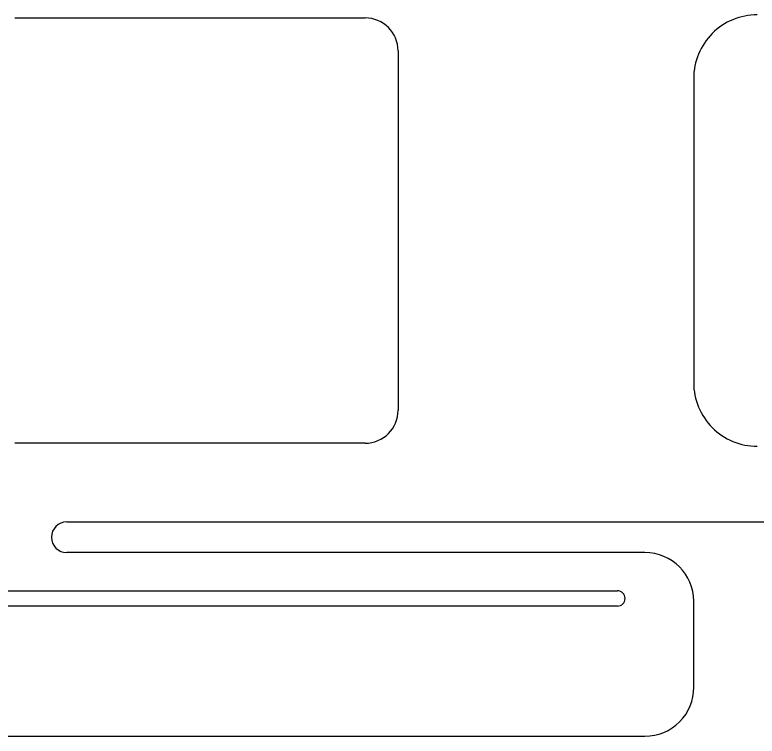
# Model space of a CAD drawing. Header units: millimetres. Extents: x -10 to 276, y -93 to 17.
# Drawn here: x 165.72 to 189.99, y -92.72 to -69.15 of the extents above; entities that cross this region are included whole.
import ezdxf

# ---------------------------------------------------------------- set-up
doc = ezdxf.new("R2010")
doc.units = ezdxf.units.MM
doc.layers.add('BLACK', color=7, linetype='CONTINUOUS')

msp = doc.modelspace()

# ---------------------------------------------------------------- linework, layer by layer
at = {"layer": 'BLACK', "linetype": 'Continuous'}
for p, q in [((165.725, -69.25), (177.175, -69.25)), ((178.25, -70.325), (178.25, -82.075)), ((187.9125, -71.225), (187.9125, -81.175)), ((177.175, -83.15), (165.725, -83.15)), ((167.4201, -85.725), (196.359025, -85.725)), ((186.3201, -86.725), (167.4201, -86.725)), ((140.4201, -87.975), (185.4201, -87.975)), ((185.4201, -88.475), (140.4201, -88.475)), ((187.920082, -91.125), (187.920082, -88.317203)), ((139.5201, -92.725), (186.320082, -92.725))]:
    msp.add_line(p, q, dxfattribs=at)
at = {"layer": 'BLACK'}
for centre, radius, start, end in [((177.17497, -70.325019), 1.075019, 0.0010126, 89.9984011), ((189.98747, -71.225019), 2.07497, 89.9991716, 179.9994754), ((189.98747, -81.175019), 2.074981, 179.9994754, 270.0008284), ((177.17497, -82.075019), 1.07503, 270.001599, 0.0010126), ((167.4201, -86.225), 0.5, 90, 270), ((186.3201, -88.325), 1.6, 0.2792104, 90), ((185.4201, -88.225), 0.25, 270, 90), ((186.3201, -91.125), 1.599982, 269.9993554, 0)]:
    msp.add_arc(centre, radius, start, end, dxfattribs=at)

doc.saveas('drawing.dxf')
